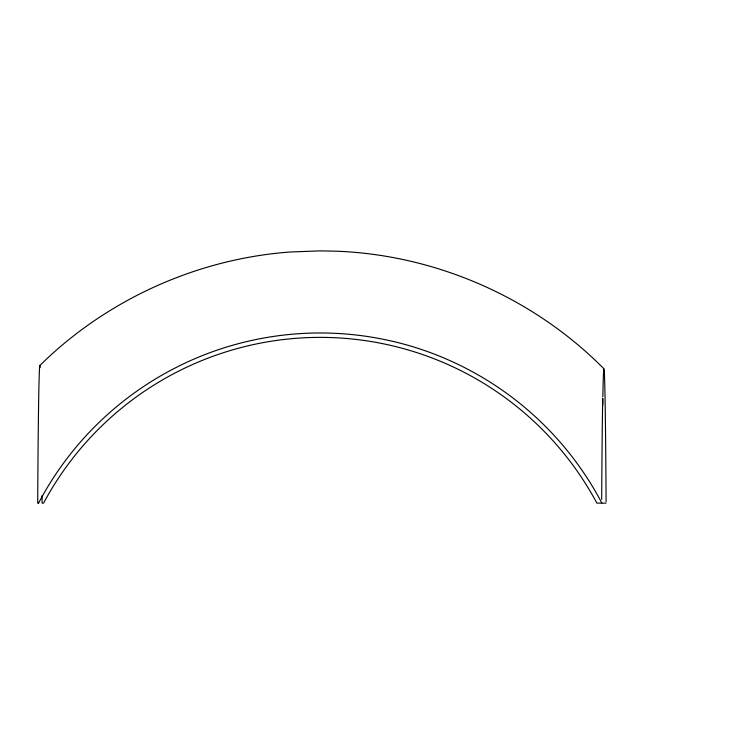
<?xml version="1.0" encoding="UTF-8"?>
<svg xmlns="http://www.w3.org/2000/svg" width="754" height="754" viewBox="0 0 754 754"><rect width="100%" height="100%" fill="white"/><g stroke="black" fill="none" stroke-linecap="round" stroke-linejoin="round"><path stroke-width="1.13" d="M39.868 365.473C106.587 299.696 196.992 258.754 290.431 251.987L320.224 250.875L335.115 251.157C435.322 254.598 533.408 297.519 603.926 368.791M38.605 503.125L37.7 503.125A285.662 2.564 -90 0 1 40.188 367.358M606.065 503.125L596.876 503.125A313.749 313.749 0 0 0 43.581 503.125L42.092 503.125A285.662 2.564 -90 0 0 42.045 495.566M602.842 396.736A282.279 2.535 -90 0 1 606.084 501.693M601.692 499.318A282.665 2.573 90 0 1 602.71 398.253M601.777 502.909A318.442 318.442 0 0 0 460.713 365.681A324.512 324.512 0 0 0 451.194 361.175A314.654 314.644 0 0 0 396.331 342.193A330.638 330.629 13.6 0 0 383.183 339.272A317.83 317.82 0 0 0 252.807 340.205A330.638 330.638 0 0 0 243.994 342.241A314.644 314.644 0 0 0 184.353 363.437L179.584 365.756A318.442 318.442 0 0 0 38.577 503.106M602.738 405.284A280.771 2.441 -90 0 1 602.851 398.941"/></g></svg>
